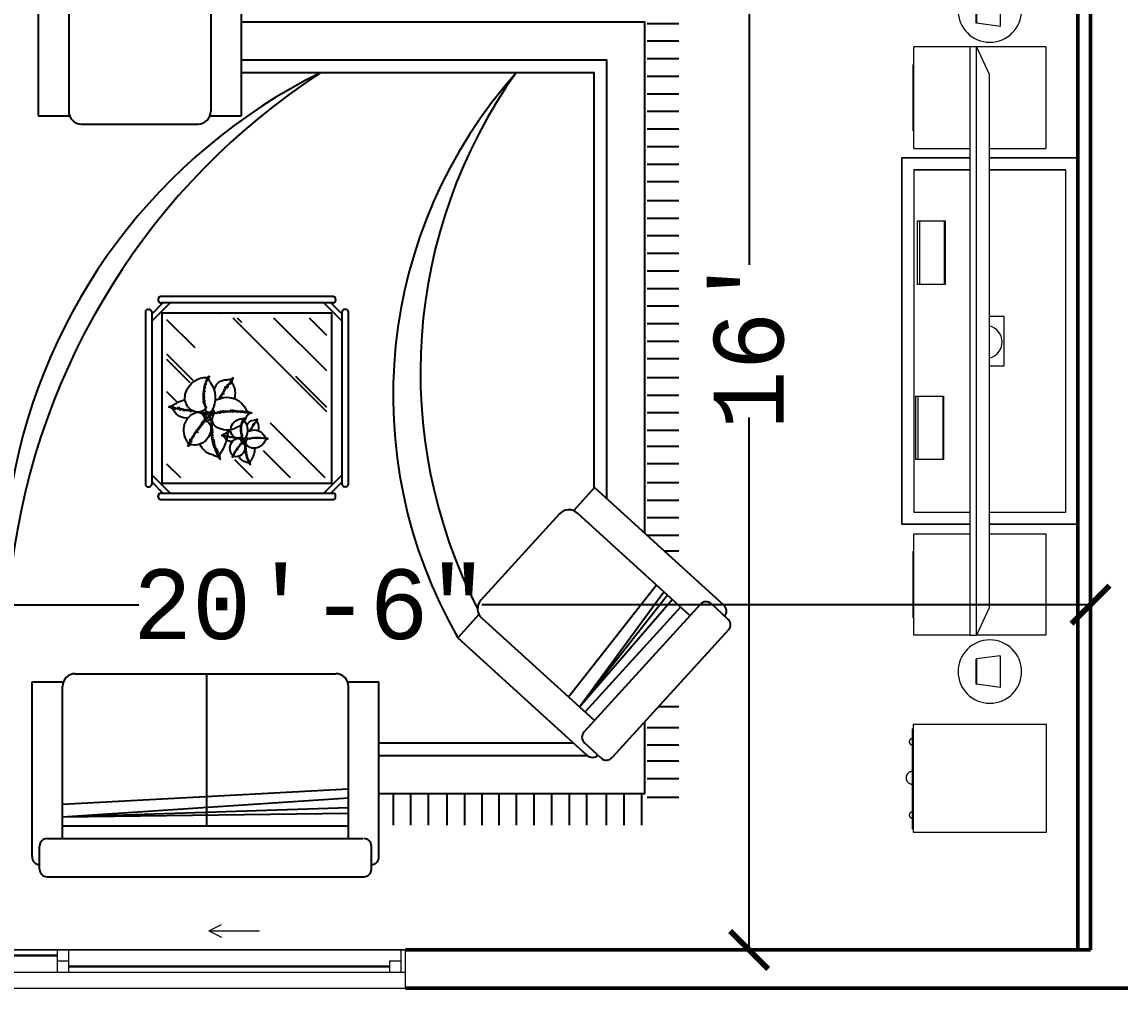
# Model space of a CAD drawing. Header units: inches. Extents: x 8351 to 42256, y 21052 to 33437.
# Drawn here: x 32260.2 to 32433.3, y 29574 to 29726.3 of the extents above; entities that cross this region are included whole.
import ezdxf

# ---------------------------------------------------------------- set-up
doc = ezdxf.new("R2010")
doc.units = ezdxf.units.IN
doc.header["$MEASUREMENT"] = 0
for name, color, linetype, lineweight in [('A-DIM', 7, 'Continuous', 25), ('A-GLAZ', 160, 'Continuous', 13), ('A-WALL', 7, 'Continuous', 35), ('I-FURN', 30, 'Continuous', 9)]:
    doc.layers.add(name, color=color, linetype=linetype, lineweight=lineweight)
doc.layers.add('A-FUNTURE', color=241, linetype='Continuous')
doc.styles.add('DIM_FONT', font='SIMPLEX', dxfattribs={"width": 0.8})
doc.styles.get("Standard").update_dxf_attribs({"font": 'consolab.ttf', "height": 11})
doc.dimstyles.get("Standard").update_dxf_attribs({"dimtxt": 11, "dimasz": 6, "dimexe": 6, "dimexo": 16, "dimgap": 0.09, "dimtad": 0, "dimdec": 0, "dimzin": 0, "dimdsep": 46, "dimlunit": 4, "dimtxsty": 'Standard', "dimblk": 'ARCHTICK', "dimcen": 0.09, "dimclrd": 256, "dimclre": 256, "dimclrt": 256, "dimadec": 0, "dimazin": 0, "dimtfac": 1, "dimtdec": 0, "dimtix": 1, "dimtofl": 0, "dimtmove": 0, "dimatfit": 2, "dimldrblk": 'ARCHTICK', "dimfxl": 1, "dimtolj": 1, "dimtzin": 0, "dimlwd": -1, "dimlwe": -1, "dimarcsym": 0})

# ---------------------------------------------------------------- blocks, each defined once
blk = doc.blocks.new('M_Window-Sliding-Double - 1500 x 1200mm 2-330876-B-FLOOR-PLAN')
at = {"layer": 'A-GLAZ'}
for p, q in [((23, 5.85), (25, 6.85)), ((23, 5.85), (25, 4.85)), ((23, 5.85), (31, 5.85)), ((54, 2.85), (-54, 2.85)), ((-54, -3.15), (54, -3.15))]:
    blk.add_line(p, q, dxfattribs=at)
at = {"layer": 'A-GLAZ', "lineweight": 20}
for p, q in [((-54, 2.85), (-54, -3.15)), ((-54, 2.85), (-51.5, 2.85)), ((-53.25, 2.85), (-53.25, -0.65)), ((-51.5, 2.85), (-51.5, 1.1)), ((-0.875, -0.65), (-0.875, 2.85)), ((-0.875, 2.85), (0.875, 2.85)), ((0.875, 2.85), (0.875, -0.65)), ((53.25, 2.85), (54, 2.85)), ((53.25, 2.85), (53.25, -0.65)), ((54, -3.15), (54, 2.85)), ((-51.5, 1.1), (-53.25, 1.1)), ((0.875, 1.1), (-0.875, 1.1)), ((51.5, 1.1), (51.5, -0.65)), ((53.25, 1.1), (51.5, 1.1)), ((-54, -0.65), (-53.25, -0.65)), ((-0.875, -0.65), (0.875, -0.65)), ((51.5, -0.65), (54, -0.65))]:
    blk.add_line(p, q, dxfattribs=at)
at = {"layer": 'A-GLAZ', "lineweight": 9}
for p, q in [((-51.5, 2.85), (-0.875, 2.85)), ((0.875, 2.85), (53.25, 2.85)), ((-53.25, -0.65), (-0.875, -0.65)), ((0.875, -0.65), (51.5, -0.65))]:
    blk.add_line(p, q, dxfattribs=at)
at = {"layer": 'A-GLAZ', "lineweight": 30}
for p, q in [((-51.5, 1.975), (-0.875, 1.975)), ((0.875, 0.225), (51.5, 0.225))]:
    blk.add_line(p, q, dxfattribs=at)
blk = doc.blocks.new('Entertainment_Center_9063 - Entertainment_Center_9063-571366-UPPER-FLOOR')
at = {"layer": 'I-FURN'}
for p, q in [((25.87, 25.87), (-31.87, 25.87)), ((-31.87, 25.87), (-31.87, 11.92)), ((-31.87, 25.87), (25.87, 25.87)), ((-31.87, 11.92), (-31.87, 25.87)), ((25.87, 11.92), (25.87, 25.87)), ((25.87, 25.87), (25.87, 11.92)), ((-30, 24), (-30, 11.92)), ((24, 24), (-30, 24)), ((24, 24), (-30, 24)), ((-30, 11.92), (-30, 24)), ((24, 11.92), (24, 24)), ((24, 11.92), (24, 24)), ((-80.55, 20.92), (-80.55, -0.08)), ((-63.55, 20.92), (-80.55, 20.92)), ((-63.55, -0.08), (-63.55, 20.92)), ((-49.37, 20.83), (-33.37, 20.83)), ((-49.37, 20.83), (-49.37, 9.92)), ((-33.37, 11.92), (-33.37, 20.83)), ((27.37, 20.83), (43.37, 20.83)), ((27.37, 11.92), (27.37, 20.83)), ((43.37, 20.83), (43.37, 9.92)), ((57.45, 20.92), (57.45, -0.08)), ((74.45, 20.92), (57.45, 20.92)), ((74.45, -0.08), (74.45, 20.92)), ((-6.87, 14.25), (-6.87, 11.92)), ((0.88, 14.25), (-6.87, 14.25)), ((0.88, 11.92), (0.88, 14.25)), ((-57.61, 13.63), (-52.61, 13.63)), ((-57.61, 13.63), (-57.11, 9.92)), ((-52.61, 13.63), (-53.11, 9.92)), ((46.61, 13.63), (51.61, 13.63)), ((46.61, 13.63), (47.11, 9.92)), ((51.61, 13.63), (51.11, 9.92)), ((-49.37, 9.92), (-45.08, 11.92)), ((-45.08, 11.92), (39.08, 11.92)), ((39.08, 11.92), (43.37, 9.92)), ((-57.11, 9.92), (-53.11, 9.92)), ((-57.11, 9.86), (-57.11, 9.92)), ((-53.11, 9.92), (-57.11, 9.92)), ((-53.11, 9.86), (-57.11, 9.86)), ((-53.11, 9.92), (-53.11, 9.86)), ((43.37, 9.92), (-49.37, 9.92)), ((-49.37, 9.92), (-49.37, 8.92)), ((-49.37, 8.92), (-49.37, 0)), ((43.37, 8.92), (-49.37, 8.92)), ((-33.37, 0), (-33.37, 8.92)), ((-31.87, 8.92), (-31.87, -1.87)), ((-31.87, -1.87), (-31.87, 8.92)), ((-30, 8.92), (-30, 0)), ((-30, 0), (-30, 8.92)), ((24, 0), (24, 8.92)), ((24, 0), (24, 8.92)), ((25.87, -1.87), (25.87, 8.92)), ((25.87, 8.92), (25.87, -1.87)), ((27.37, 0), (27.37, 8.92)), ((43.37, 8.92), (43.37, 9.92)), ((43.37, 8.92), (43.37, 0)), ((47.11, 9.92), (51.11, 9.92)), ((47.11, 9.92), (47.11, 9.86)), ((51.11, 9.92), (47.11, 9.92)), ((51.11, 9.86), (47.11, 9.86)), ((51.11, 9.86), (51.11, 9.92)), ((-21.94, 4.97), (-11.94, 4.97)), ((-21.94, 4.82), (-21.94, 4.97)), ((-21.94, 0.97), (-21.94, 4.82)), ((-21.94, 4.82), (-11.94, 4.82)), ((-11.94, 4.97), (-11.94, 4.82)), ((-11.94, 4.82), (-11.94, 0.97)), ((5.69, 4.57), (5.69, 4.72)), ((5.69, 4.72), (15.69, 4.72)), ((5.69, 0.72), (5.69, 4.57)), ((5.69, 4.57), (15.69, 4.57)), ((15.69, 4.72), (15.69, 4.57)), ((15.69, 4.57), (15.69, 0.72)), ((-33.37, 0), (-49.37, 0)), ((-30, 0), (24, 0)), ((-30, 0), (24, 0)), ((-21.94, 0.54), (-21.94, 0.97)), ((-11.94, 0.97), (-21.94, 0.97)), ((-21.94, 0.54), (-11.94, 0.54)), ((-11.94, 0.97), (-11.94, 0.54)), ((5.69, 0.29), (5.69, 0.72)), ((15.69, 0.72), (5.69, 0.72)), ((5.69, 0.29), (15.69, 0.29)), ((15.69, 0.72), (15.69, 0.29)), ((43.37, 0), (27.37, 0)), ((-80.55, -0.08), (-63.55, -0.08)), ((-79.84, -0.08), (-79.84, -0.2)), ((-64.09, -0.2), (-79.84, -0.2)), ((-64.09, -0.2), (-64.09, -0.08)), ((-46.62, 0), (-46.62, -0.06)), ((-36.12, -0.06), (-46.62, -0.06)), ((-36.12, -0.06), (-36.12, 0)), ((30.12, 0), (30.12, -0.06)), ((40.62, -0.06), (30.12, -0.06)), ((40.62, -0.06), (40.62, 0)), ((57.45, -0.08), (74.45, -0.08)), ((58.13, -0.08), (58.13, -0.2)), ((73.88, -0.2), (58.13, -0.2)), ((73.88, -0.2), (73.88, -0.08)), ((-31.87, -1.87), (25.87, -1.87)), ((25.87, -1.87), (-31.87, -1.87))]:
    blk.add_line(p, q, dxfattribs=at)
at = {"layer": 'I-FURN', "flags": 128}
for points in [[(-78.28, -0.2), (-78.28, -0.22), (-78.28, -0.24), (-78.28, -0.26), (-78.28, -0.28), (-78.27, -0.3), (-78.27, -0.32), (-78.27, -0.34), (-78.26, -0.36), (-78.25, -0.38), (-78.25, -0.4), (-78.24, -0.42), (-78.23, -0.43), (-78.22, -0.45), (-78.21, -0.47), (-78.2, -0.49), (-78.19, -0.5), (-78.17, -0.52), (-78.16, -0.53), (-78.15, -0.55), (-78.13, -0.56), (-78.12, -0.58), (-78.1, -0.59), (-78.09, -0.6), (-78.07, -0.61), (-78.06, -0.62), (-78.04, -0.64), (-78.02, -0.65), (-78, -0.65), (-77.98, -0.66), (-77.97, -0.67), (-77.95, -0.68), (-77.93, -0.68), (-77.91, -0.69), (-77.89, -0.69), (-77.87, -0.7), (-77.85, -0.7), (-77.83, -0.7), (-77.81, -0.7), (-77.79, -0.7), (-77.77, -0.7), (-77.75, -0.7), (-77.73, -0.7), (-77.71, -0.7), (-77.69, -0.7), (-77.67, -0.69), (-77.65, -0.69), (-77.63, -0.68), (-77.61, -0.67), (-77.6, -0.67), (-77.58, -0.66), (-77.56, -0.65), (-77.54, -0.64), (-77.52, -0.63), (-77.51, -0.62), (-77.49, -0.61), (-77.47, -0.6), (-77.46, -0.58), (-77.44, -0.57), (-77.43, -0.56), (-77.42, -0.54), (-77.4, -0.53), (-77.39, -0.51), (-77.38, -0.5), (-77.37, -0.48), (-77.36, -0.46), (-77.35, -0.44), (-77.34, -0.43), (-77.33, -0.41), (-77.32, -0.39), (-77.31, -0.37), (-77.31, -0.35), (-77.3, -0.33), (-77.3, -0.31), (-77.29, -0.29), (-77.29, -0.27), (-77.29, -0.25), (-77.29, -0.23), (-77.29, -0.21), (-77.28, -0.2)], [(-73.1, -0.2), (-73.1, -0.24), (-73.1, -0.28), (-73.09, -0.32), (-73.09, -0.36), (-73.08, -0.4), (-73.07, -0.44), (-73.06, -0.48), (-73.05, -0.52), (-73.04, -0.56), (-73.02, -0.59), (-73.01, -0.63), (-72.99, -0.67), (-72.97, -0.7), (-72.95, -0.74), (-72.93, -0.77), (-72.9, -0.8), (-72.88, -0.83), (-72.85, -0.86), (-72.83, -0.89), (-72.8, -0.92), (-72.77, -0.95), (-72.74, -0.97), (-72.71, -1), (-72.68, -1.02), (-72.64, -1.05), (-72.61, -1.07), (-72.57, -1.09), (-72.54, -1.1), (-72.5, -1.12), (-72.46, -1.14), (-72.43, -1.15), (-72.39, -1.16), (-72.35, -1.17), (-72.31, -1.18), (-72.27, -1.19), (-72.23, -1.2), (-72.19, -1.2), (-72.15, -1.2), (-72.11, -1.2), (-72.07, -1.2), (-72.03, -1.2), (-71.99, -1.2), (-71.95, -1.19), (-71.91, -1.19), (-71.87, -1.18), (-71.84, -1.17), (-71.8, -1.16), (-71.76, -1.14), (-71.72, -1.13), (-71.69, -1.11), (-71.65, -1.1), (-71.61, -1.08), (-71.58, -1.06), (-71.55, -1.04), (-71.51, -1.01), (-71.48, -0.99), (-71.45, -0.96), (-71.42, -0.94), (-71.39, -0.91), (-71.36, -0.88), (-71.34, -0.85), (-71.31, -0.82), (-71.29, -0.79), (-71.27, -0.75), (-71.25, -0.72), (-71.23, -0.68), (-71.21, -0.65), (-71.19, -0.61), (-71.17, -0.58), (-71.16, -0.54), (-71.15, -0.5), (-71.14, -0.46), (-71.13, -0.42), (-71.12, -0.38), (-71.11, -0.35), (-71.11, -0.31), (-71.1, -0.27), (-71.1, -0.23), (-71.1, -0.2)], [(-66.73, -0.2), (-66.73, -0.22), (-66.73, -0.24), (-66.73, -0.26), (-66.73, -0.28), (-66.72, -0.3), (-66.72, -0.32), (-66.71, -0.34), (-66.71, -0.36), (-66.7, -0.38), (-66.69, -0.4), (-66.69, -0.42), (-66.68, -0.43), (-66.67, -0.45), (-66.66, -0.47), (-66.65, -0.49), (-66.63, -0.5), (-66.62, -0.52), (-66.61, -0.53), (-66.6, -0.55), (-66.58, -0.56), (-66.57, -0.58), (-66.55, -0.59), (-66.54, -0.6), (-66.52, -0.61), (-66.5, -0.62), (-66.49, -0.64), (-66.47, -0.65), (-66.45, -0.65), (-66.43, -0.66), (-66.41, -0.67), (-66.4, -0.68), (-66.38, -0.68), (-66.36, -0.69), (-66.34, -0.69), (-66.32, -0.7), (-66.3, -0.7), (-66.28, -0.7), (-66.26, -0.7), (-66.24, -0.7), (-66.22, -0.7), (-66.2, -0.7), (-66.18, -0.7), (-66.16, -0.7), (-66.14, -0.7), (-66.12, -0.69), (-66.1, -0.69), (-66.08, -0.68), (-66.06, -0.67), (-66.04, -0.67), (-66.03, -0.66), (-66.01, -0.65), (-65.99, -0.64), (-65.97, -0.63), (-65.96, -0.62), (-65.94, -0.61), (-65.92, -0.6), (-65.91, -0.58), (-65.89, -0.57), (-65.88, -0.56), (-65.86, -0.54), (-65.85, -0.53), (-65.84, -0.51), (-65.83, -0.5), (-65.82, -0.48), (-65.8, -0.46), (-65.79, -0.44), (-65.79, -0.43), (-65.78, -0.41), (-65.77, -0.39), (-65.76, -0.37), (-65.76, -0.35), (-65.75, -0.33), (-65.75, -0.31), (-65.74, -0.29), (-65.74, -0.27), (-65.74, -0.25), (-65.73, -0.23), (-65.73, -0.21), (-65.73, -0.2)], [(59.68, -0.2), (59.68, -0.22), (59.68, -0.24), (59.68, -0.26), (59.68, -0.28), (59.69, -0.3), (59.69, -0.32), (59.7, -0.34), (59.7, -0.36), (59.71, -0.38), (59.72, -0.4), (59.73, -0.42), (59.73, -0.43), (59.74, -0.45), (59.75, -0.47), (59.77, -0.49), (59.78, -0.5), (59.79, -0.52), (59.8, -0.53), (59.82, -0.55), (59.83, -0.56), (59.84, -0.58), (59.86, -0.59), (59.88, -0.6), (59.89, -0.61), (59.91, -0.62), (59.92, -0.64), (59.94, -0.65), (59.96, -0.65), (59.98, -0.66), (60, -0.67), (60.02, -0.68), (60.03, -0.68), (60.05, -0.69), (60.07, -0.69), (60.09, -0.7), (60.11, -0.7), (60.13, -0.7), (60.15, -0.7), (60.17, -0.7), (60.19, -0.7), (60.21, -0.7), (60.23, -0.7), (60.25, -0.7), (60.27, -0.7), (60.29, -0.69), (60.31, -0.69), (60.33, -0.68), (60.35, -0.67), (60.37, -0.67), (60.39, -0.66), (60.4, -0.65), (60.42, -0.64), (60.44, -0.63), (60.46, -0.62), (60.47, -0.61), (60.49, -0.6), (60.5, -0.58), (60.52, -0.57), (60.53, -0.56), (60.55, -0.54), (60.56, -0.53), (60.57, -0.51), (60.58, -0.5), (60.6, -0.48), (60.61, -0.46), (60.62, -0.44), (60.63, -0.43), (60.63, -0.41), (60.64, -0.39), (60.65, -0.37), (60.66, -0.35), (60.66, -0.33), (60.67, -0.31), (60.67, -0.29), (60.67, -0.27), (60.68, -0.25), (60.68, -0.23), (60.68, -0.21), (60.68, -0.2)], [(64.86, -0.2), (64.86, -0.24), (64.86, -0.28), (64.87, -0.32), (64.87, -0.36), (64.88, -0.4), (64.89, -0.44), (64.9, -0.48), (64.91, -0.52), (64.93, -0.56), (64.94, -0.59), (64.96, -0.63), (64.97, -0.67), (64.99, -0.7), (65.01, -0.74), (65.04, -0.77), (65.06, -0.8), (65.08, -0.83), (65.11, -0.86), (65.14, -0.89), (65.16, -0.92), (65.19, -0.95), (65.22, -0.97), (65.26, -1), (65.29, -1.02), (65.32, -1.05), (65.35, -1.07), (65.39, -1.09), (65.43, -1.1), (65.46, -1.12), (65.5, -1.14), (65.54, -1.15), (65.57, -1.16), (65.61, -1.17), (65.65, -1.18), (65.69, -1.19), (65.73, -1.2), (65.77, -1.2), (65.81, -1.2), (65.85, -1.2), (65.89, -1.2), (65.93, -1.2), (65.97, -1.2), (66.01, -1.19), (66.05, -1.19), (66.09, -1.18), (66.13, -1.17), (66.17, -1.16), (66.2, -1.14), (66.24, -1.13), (66.28, -1.11), (66.31, -1.1), (66.35, -1.08), (66.38, -1.06), (66.42, -1.04), (66.45, -1.01), (66.48, -0.99), (66.51, -0.96), (66.54, -0.94), (66.57, -0.91), (66.6, -0.88), (66.62, -0.85), (66.65, -0.82), (66.67, -0.79), (66.7, -0.75), (66.72, -0.72), (66.74, -0.68), (66.76, -0.65), (66.77, -0.61), (66.79, -0.58), (66.8, -0.54), (66.82, -0.5), (66.83, -0.46), (66.84, -0.42), (66.84, -0.38), (66.85, -0.35), (66.86, -0.31), (66.86, -0.27), (66.86, -0.23), (66.86, -0.2)], [(71.23, -0.2), (71.23, -0.22), (71.23, -0.24), (71.23, -0.26), (71.24, -0.28), (71.24, -0.3), (71.24, -0.32), (71.25, -0.34), (71.26, -0.36), (71.26, -0.38), (71.27, -0.4), (71.28, -0.42), (71.29, -0.43), (71.3, -0.45), (71.31, -0.47), (71.32, -0.49), (71.33, -0.5), (71.34, -0.52), (71.35, -0.53), (71.37, -0.55), (71.38, -0.56), (71.4, -0.58), (71.41, -0.59), (71.43, -0.6), (71.44, -0.61), (71.46, -0.62), (71.48, -0.64), (71.49, -0.65), (71.51, -0.65), (71.53, -0.66), (71.55, -0.67), (71.57, -0.68), (71.59, -0.68), (71.61, -0.69), (71.63, -0.69), (71.64, -0.7), (71.66, -0.7), (71.68, -0.7), (71.7, -0.7), (71.72, -0.7), (71.74, -0.7), (71.76, -0.7), (71.78, -0.7), (71.8, -0.7), (71.82, -0.7), (71.84, -0.69), (71.86, -0.69), (71.88, -0.68), (71.9, -0.67), (71.92, -0.67), (71.94, -0.66), (71.96, -0.65), (71.97, -0.64), (71.99, -0.63), (72.01, -0.62), (72.02, -0.61), (72.04, -0.6), (72.06, -0.58), (72.07, -0.57), (72.08, -0.56), (72.1, -0.54), (72.11, -0.53), (72.12, -0.51), (72.14, -0.5), (72.15, -0.48), (72.16, -0.46), (72.17, -0.44), (72.18, -0.43), (72.19, -0.41), (72.19, -0.39), (72.2, -0.37), (72.21, -0.35), (72.21, -0.33), (72.22, -0.31), (72.22, -0.29), (72.22, -0.27), (72.23, -0.25), (72.23, -0.23), (72.23, -0.21), (72.23, -0.2)]]:
    blk.add_lwpolyline(points, dxfattribs=at)
at = {"layer": 'I-FURN'}
for centre, radius, start, end in [((-55.11, 12), 5, 360, 180), ((49.11, 12), 5, 0, 180), ((-2.85, 11.4), 2.55, 11.821, 168.179), ((-55.11, 12), 5, 180, 360), ((49.11, 12), 5, 180, 360)]:
    blk.add_arc(centre, radius, start, end, dxfattribs=at)
for points in [[(25.87, 25.87), (25.87, 25.87), (25.87, 25.87), (25.87, 25.87)], [(25.87, 25.87), (25.87, 25.87), (25.87, 25.87), (25.87, 25.87)], [(-31.87, -1.87), (-31.87, -1.87), (-31.87, -1.87), (-31.87, -1.87)], [(-31.87, -1.87), (-31.87, -1.87), (-31.87, -1.87), (-31.87, -1.87)], [(25.87, -1.87), (25.87, -1.87), (25.87, -1.87), (25.87, -1.87)], [(25.87, -1.87), (25.87, -1.87), (25.87, -1.87), (25.87, -1.87)]]:
    blk.add_open_spline(points, degree=3, dxfattribs=at)
blk = doc.blocks.new('A$C35D01B65')
at = {"color": 252}
for p, q in [((122, 376.1), (128.3, 374.1)), ((128.3, 374.1), (123, 373.1)), ((123, 373.1), (133.6, 369.2)), ((132.5, 356.5), (123, 352.6)), ((123, 352.6), (136.7, 347.7)), ((133.6, 369.2), (124.1, 367.2)), ((124.1, 367.2), (132.5, 362.4)), ((132.5, 362.4), (126.2, 361.4)), ((126.2, 361.4), (132.5, 356.5)), ((136.7, 347.7), (128.3, 345.7)), ((128.3, 345.7), (134.6, 339.8)), ((134.6, 339.8), (129.3, 335.9)), ((129.3, 335.9), (139.9, 333.9)), ((137.8, 326.1), (131.4, 321.2)), ((131.4, 321.2), (139.9, 318.3)), ((139.9, 333.9), (132.5, 330)), ((132.5, 330), (137.8, 326.1)), ((139.9, 318.3), (132.5, 315.3)), ((132.5, 315.3), (138.8, 310.4)), ((138.8, 310.4), (135.7, 309.4)), ((135.7, 309.4), (143, 304.5)), ((143, 304.5), (136.7, 301.6)), ((245.1, 295.7), (246.2, 303.6)), ((246.2, 303.6), (251.4, 300.6)), ((251.4, 300.6), (252.5, 311.4)), ((252.5, 311.4), (258.8, 300.6)), ((258.8, 300.6), (260.9, 309.4)), ((260.9, 309.4), (265.1, 305.5)), ((265.1, 305.5), (267.2, 314.3)), ((185.1, 264.4), (193.5, 258.5)), ((188.3, 254.6), (185.1, 264.4)), ((191.4, 267.3), (197.8, 261.4)), ((193.5, 258.5), (191.4, 267.3)), ((197.8, 271.2), (203, 265.4)), ((197.8, 261.4), (197.8, 271.2)), ((203, 275.2), (210.4, 271.2)), ((203, 265.4), (203, 275.2)), ((209.3, 279.1), (215.7, 276.1)), ((210.4, 271.2), (209.3, 279.1)), ((214.6, 285), (224.1, 277.1)), ((215.7, 276.1), (214.6, 285)), ((222, 289.9), (227.2, 285)), ((224.1, 277.1), (222, 289.9)), ((227.2, 293.8), (232.5, 289.9)), ((227.2, 285), (227.2, 293.8)), ((232.5, 289.9), (233.5, 296.7)), ((233.5, 296.7), (239.9, 291.8)), ((239.9, 300.6), (245.1, 295.7)), ((239.9, 291.8), (239.9, 300.6)), ((11.5, 241.8), (16.7, 237.9)), ((13.6, 236), (11.5, 241.8)), ((16.7, 245.8), (23, 240.9)), ((16.7, 237.9), (16.7, 245.8)), ((23, 247.7), (27.2, 244.8)), ((23, 240.9), (23, 247.7)), ((27.2, 250.7), (33.6, 243.8)), ((27.2, 244.8), (27.2, 250.7)), ((33.6, 243.8), (35.7, 253.6)), ((35.7, 253.6), (42, 247.7)), ((42, 247.7), (44.1, 254.6)), ((44.1, 254.6), (49.3, 247.7)), ((49.3, 247.7), (51.4, 255.6)), ((51.4, 255.6), (54.6, 251.6)), ((54.6, 251.6), (58.8, 255.6)), ((58.8, 255.6), (59.9, 248.7)), ((59.9, 248.7), (67.2, 258.5)), ((67.2, 258.5), (70.4, 250.7)), ((70.4, 250.7), (73.6, 257.5)), ((73.6, 257.5), (76.7, 251.6)), ((76.7, 251.6), (82, 257.5)), ((82, 257.5), (84.1, 249.7)), ((84.1, 249.7), (89.3, 257.5)), ((89.3, 257.5), (93.6, 250.7)), ((93.6, 250.7), (96.7, 257.5)), ((96.7, 257.5), (100.9, 248.7)), ((100.9, 248.7), (105.1, 257.5)), ((105.1, 257.5), (106.2, 248.7)), ((106.2, 248.7), (113.6, 254.6)), ((113.6, 254.6), (113.6, 245.8)), ((113.6, 245.8), (118.8, 251.6)), ((118.8, 251.6), (118.8, 245.8)), ((118.8, 245.8), (124.1, 250.7)), ((149, 223.4), (139.5, 216.3)), ((141.4, 223.4), (148, 227.8)), ((148, 227.8), (154.6, 234.9)), ((177.8, 258.5), (188.3, 254.6)), ((183, 252.6), (177.8, 258.5)), ((179.9, 222.3), (184.1, 228.1)), ((184.1, 228.1), (185.1, 221.3)), ((185.1, 221.3), (188.3, 225.2)), ((188.3, 225.2), (191.4, 218.3)), ((191.4, 218.3), (197.8, 226.2)), ((197.8, 226.2), (199.9, 220.3)), ((199.9, 220.3), (205.1, 224.2)), ((205.1, 224.2), (211.4, 218.3)), ((211.4, 218.3), (217.8, 226.2)), ((217.8, 226.2), (219.9, 217.4)), ((219.9, 217.4), (226.2, 225.2)), ((226.2, 225.2), (230.4, 218.3)), ((230.4, 218.3), (234.6, 223.2)), ((234.6, 217.4), (242, 224.2)), ((234.6, 223.2), (234.6, 217.4)), ((242, 224.2), (243, 215.4)), ((243, 215.4), (250.4, 222.3)), ((250.4, 222.3), (252.5, 213.4)), ((252.5, 213.4), (257.8, 219.3)), ((257.8, 219.3), (258.8, 212.5)), ((258.8, 212.5), (269.3, 218.3)), ((269.3, 218.3), (269.3, 209.5)), ((54.6, 176.2), (54.6, 168.4)), ((58.8, 172.3), (54.6, 176.2)), ((65.1, 179.1), (58.8, 172.3)), ((71.4, 174.2), (65.1, 179.1)), ((71.4, 184), (71.4, 174.2)), ((77.8, 180.1), (71.4, 184)), ((77.8, 188.9), (77.8, 180.1)), ((83, 185), (77.8, 188.9)), ((83, 193.8), (83, 185)), ((88.3, 188.9), (83, 193.8)), ((84.1, 194.8), (88.3, 188.9)), ((149.3, 189.9), (137.8, 185)), ((137.8, 185), (146.2, 180.1)), ((146.2, 180.1), (137.8, 174.2)), ((137.8, 174.2), (145.1, 169.3)), ((150.4, 201.7), (139.9, 196.8)), ((139.9, 196.8), (149.3, 189.9)), ((142, 205.6), (150.4, 201.7)), ((234.4, 175.2), (237.9, 174.1)), ((237.9, 174.1), (235, 173.6)), ((235, 173.6), (240.9, 171.4)), ((269.3, 209.5), (277.8, 214.4)), ((277.8, 214.4), (276.7, 207.6)), ((276.7, 207.6), (286.2, 213.4)), ((286.2, 213.4), (286.2, 204.6)), ((286.2, 204.6), (292.5, 208.5)), ((292.5, 208.5), (290.4, 199.7)), ((290.4, 199.7), (299.9, 204.6)), ((299.9, 204.6), (299.9, 195.8)), ((299.9, 195.8), (308.3, 202.7)), ((308.3, 202.7), (309.3, 194.8)), ((309.3, 194.8), (315.7, 197.8)), ((315.7, 197.8), (315.7, 191.9)), ((20.9, 140.9), (14.6, 142.9)), ((17.8, 147.8), (20.9, 140.9)), ((31.4, 146.8), (17.8, 147.8)), ((31.4, 156.6), (31.4, 146.8)), ((37.8, 153.7), (31.4, 156.6)), ((34.6, 161.5), (37.8, 153.7)), ((46.2, 158.6), (34.6, 161.5)), ((43, 170.3), (46.2, 158.6)), ((54.6, 168.4), (43, 170.3)), ((145.1, 150.7), (133.6, 144.9)), ((133.6, 144.9), (144.1, 138)), ((144.1, 138), (134.6, 134.1)), ((134.6, 134.1), (144.1, 129.2)), ((145.1, 169.3), (136.7, 165.4)), ((136.7, 165.4), (144.1, 161.5)), ((144.1, 161.5), (136.7, 154.7)), ((136.7, 154.7), (145.1, 150.7)), ((240.3, 164.2), (235, 162.1)), ((235, 162.1), (242.6, 159.3)), ((240.9, 171.4), (235.6, 170.3)), ((235.6, 170.3), (240.3, 167.5)), ((240.3, 167.5), (236.7, 167)), ((236.7, 167), (240.3, 164.2)), ((242.6, 159.3), (237.9, 158.2)), ((237.9, 158.2), (241.5, 154.9)), ((241.5, 154.9), (238.5, 152.7)), ((238.5, 152.7), (244.4, 151.6)), ((243.2, 147.2), (239.7, 144.5)), ((239.7, 144.5), (244.4, 142.8)), ((244.4, 151.6), (240.3, 149.4)), ((240.3, 149.4), (243.2, 147.2)), ((244.4, 142.8), (240.3, 141.2)), ((240.3, 141.2), (243.8, 138.5)), ((243.8, 138.5), (242.1, 137.9)), ((242.1, 137.9), (246.2, 135.2)), ((246.2, 135.2), (242.6, 133.5)), ((296.3, 126.9), (296.9, 130.8)), ((296.9, 130.8), (300.4, 128)), ((300.4, 133), (303.4, 130.2)), ((300.4, 128), (300.4, 133)), ((303.4, 130.2), (303.9, 134.6)), ((303.9, 134.6), (306.9, 133)), ((306.9, 133), (307.5, 139)), ((307.5, 139), (311, 133)), ((311, 133), (312.2, 137.9)), ((312.2, 137.9), (314.6, 135.7)), ((314.6, 135.7), (315.7, 140.7)), ((144.1, 129.2), (136.7, 124.3)), ((136.7, 124.3), (144.1, 121.3)), ((144.1, 121.3), (136.7, 114.5)), ((136.7, 114.5), (145.1, 110.6)), ((145.1, 110.6), (137.8, 104.7)), ((137.8, 104.7), (145.1, 100.8)), ((145.1, 100.8), (138.8, 93.9)), ((138.8, 93.9), (147.2, 91)), ((147.2, 91), (142, 86.1)), ((172.5, 100.1), (175.4, 97.9)), ((173.7, 96.8), (172.5, 100.1)), ((175.4, 102.2), (179, 99.5)), ((175.4, 97.9), (175.4, 102.2)), ((179, 103.3), (181.3, 101.7)), ((179, 99.5), (179, 103.3)), ((181.3, 105), (184.9, 101.2)), ((181.3, 101.7), (181.3, 105)), ((184.9, 101.2), (186.1, 106.6)), ((186.1, 106.6), (189.6, 103.3)), ((189.6, 103.3), (190.8, 107.2)), ((190.8, 107.2), (193.7, 103.3)), ((193.7, 103.3), (194.9, 107.7)), ((194.9, 107.7), (196.7, 105.5)), ((196.7, 105.5), (199, 107.7)), ((199, 107.7), (199.6, 103.9)), ((199.6, 103.9), (203.7, 109.4)), ((203.7, 109.4), (205.5, 105)), ((205.5, 105), (207.3, 108.8)), ((207.3, 108.8), (209, 105.5)), ((209, 105.5), (212, 108.8)), ((212, 108.8), (213.2, 104.4)), ((213.2, 104.4), (216.1, 108.8)), ((216.1, 108.8), (218.5, 105)), ((218.5, 105), (220.2, 108.8)), ((220.2, 108.8), (222.6, 103.9)), ((222.6, 103.9), (225, 108.8)), ((225, 108.8), (225.6, 103.9)), ((225.6, 103.9), (229.7, 107.2)), ((229.7, 107.2), (229.7, 102.2)), ((229.7, 102.2), (232.6, 105.5)), ((232.6, 105.5), (232.6, 102.2)), ((232.6, 102.2), (235.6, 105)), ((249.5, 89.7), (244.2, 85.8)), ((245.3, 89.7), (249, 92.2)), ((249, 92.2), (252.7, 96.1)), ((265.6, 109.4), (271.5, 107.2)), ((268.6, 106.1), (265.6, 109.4)), ((266.8, 89.1), (269.2, 92.4)), ((269.2, 92.4), (269.8, 88.5)), ((269.8, 112.7), (274.5, 109.4)), ((271.5, 107.2), (269.8, 112.7)), ((269.8, 88.5), (271.5, 90.7)), ((271.5, 90.7), (273.3, 86.9)), ((273.3, 114.3), (276.8, 111)), ((274.5, 109.4), (273.3, 114.3)), ((273.3, 86.9), (276.8, 91.3)), ((276.8, 116.5), (279.8, 113.2)), ((276.8, 111), (276.8, 116.5)), ((276.8, 91.3), (278, 88)), ((278, 88), (281, 90.2)), ((279.8, 118.7), (283.9, 116.5)), ((279.8, 113.2), (279.8, 118.7)), ((281, 90.2), (284.5, 86.9)), ((283.3, 120.9), (286.9, 119.3)), ((283.9, 116.5), (283.3, 120.9)), ((284.5, 86.9), (288, 91.3)), ((286.3, 124.2), (291.6, 119.8)), ((286.9, 119.3), (286.3, 124.2)), ((288, 91.3), (289.2, 86.3)), ((289.2, 86.3), (292.7, 90.7)), ((290.4, 126.9), (293.3, 124.2)), ((291.6, 119.8), (290.4, 126.9)), ((292.7, 90.7), (295.1, 86.9)), ((293.3, 129.1), (296.3, 126.9)), ((293.3, 124.2), (293.3, 129.1)), ((295.1, 86.9), (297.5, 89.6)), ((297.5, 86.3), (301.6, 90.2)), ((297.5, 89.6), (297.5, 86.3)), ((301.6, 90.2), (302.2, 85.2)), ((302.2, 85.2), (306.3, 89.1)), ((306.3, 89.1), (307.5, 84.1)), ((307.5, 84.1), (310.4, 87.4)), ((310.4, 87.4), (311, 83.6)), ((311, 83.6), (316.9, 86.9)), ((316.9, 86.9), (316.9, 82)), ((177.8, 43.5), (174.3, 44.6)), ((176, 47.4), (177.8, 43.5)), ((183.7, 46.8), (176, 47.4)), ((183.7, 52.3), (183.7, 46.8)), ((187.2, 50.7), (183.7, 52.3)), ((185.5, 55.1), (187.2, 50.7)), ((192, 53.4), (185.5, 55.1)), ((190.2, 60), (192, 53.4)), ((196.7, 58.9), (190.2, 60)), ((196.7, 63.3), (196.7, 58.9)), ((199, 61.1), (196.7, 63.3)), ((202.6, 64.9), (199, 61.1)), ((206.1, 62.2), (202.6, 64.9)), ((206.1, 67.7), (206.1, 62.2)), ((209.6, 65.5), (206.1, 67.7)), ((209.6, 70.4), (209.6, 65.5)), ((212.6, 68.2), (209.6, 70.4)), ((212.6, 73.2), (212.6, 68.2)), ((215.5, 70.4), (212.6, 73.2)), ((213.2, 73.7), (215.5, 70.4)), ((247.4, 49), (240.9, 45.7)), ((240.9, 45.7), (246.8, 41.9)), ((247.4, 59.5), (242.6, 57.3)), ((242.6, 57.3), (246.8, 55.1)), ((246.8, 55.1), (242.6, 51.2)), ((242.6, 51.2), (247.4, 49)), ((249.7, 71), (243.2, 68.2)), ((243.2, 68.2), (247.9, 65.5)), ((247.9, 65.5), (243.2, 62.2)), ((243.2, 62.2), (247.4, 59.5)), ((250.3, 77.6), (244.4, 74.8)), ((244.4, 74.8), (249.7, 71)), ((245.6, 79.8), (250.3, 77.6)), ((316.9, 82), (321.6, 84.7)), ((321.6, 84.7), (321, 80.9)), ((321, 80.9), (326.3, 84.1)), ((326.3, 84.1), (326.3, 79.2)), ((326.3, 79.2), (329.9, 81.4)), ((329.9, 81.4), (328.7, 76.5)), ((328.7, 76.5), (334, 79.2)), ((334, 79.2), (334, 74.3)), ((334, 74.3), (338.7, 78.1)), ((338.7, 78.1), (339.3, 73.7)), ((339.3, 73.7), (342.9, 75.4)), ((342.9, 75.4), (342.9, 72.1)), ((246.8, 41.9), (241.5, 39.7)), ((241.5, 39.7), (246.8, 37)), ((246.8, 37), (242.6, 34.2)), ((242.6, 34.2), (246.8, 32.6)), ((246.8, 32.6), (242.6, 28.7)), ((242.6, 28.7), (247.4, 26.5)), ((247.4, 26.5), (243.2, 23.2)), ((243.2, 23.2), (247.4, 21.1)), ((247.4, 21.1), (243.8, 17.2)), ((243.8, 17.2), (248.5, 15.6)), ((248.5, 15.6), (245.6, 12.8))]:
    blk.add_line(p, q, dxfattribs=at)
for centre, major_axis, ratio, start_param, end_param in [((85, 393.2), (-37.4, 0), 0.931359, 2.497732, 3.141566), ((-449.5, 254.8), (590.8, 0), 0.931359, 0.079161, 0.254194), ((149.4, 395.6), (-27.1, 0), 0.931359, 0.095049, 1.048204), ((196, 315.6), (-101.4, 0), 0.931359, -0.64386, -0.12835), ((104.5, 323), (62.8, 0), 0.931359, -0.117085, 1.048204), ((97.7, 246.4), (-90.4, 0), 0.931359, -1.210835, 0.057502), ((86.2, 274.9), (57.7, 0), 0.931359, 0.080445, 1.930758), ((215.2, 265.1), (-73.1, 0), 0.931359, 4.069383, 5.990613), ((448.4, -9.1), (-389, 0), 0.931359, -1.118727, -0.806659), ((205, 290), (-68.5, 0), 0.931359, 1.594581, 3.412072), ((271.6, 335.2), (-20.9, 0), 0.931359, 0.92779, 1.908697), ((369, 249.2), (-116, 0), 0.931359, -0.676061, -0.565041), ((79.7, 130.3), (135, 0), 0.931359, 1.233746, 2.201938), ((104.3, 276.2), (-39.5, 0), 0.931359, 2.014039, 3.222037), ((213.8, 286.4), (-76, 0), 0.931359, 0.310142, 0.617664), ((171.4, 277.4), (-27.4, 0), 0.931359, -0.292573, 1.81957), ((204, 282), (-60.9, 0), 0.931359, 0.258874, 0.700688), ((234.4, 203.7), (79.9, 0), 0.931359, 0.168838, 1.107636), ((-2.8, 241), (10.3, 0), 0.931359, -1.29861, 0.057502), ((10.8, 215.2), (20.8, 0), 0.931359, 0.790943, 2.116581), ((86.5, 299.8), (97.5, 0), 0.931359, 4.035858, 5.283821), ((131.7, 234.4), (13.9, 0), 0.931359, -0.999365, 2.417245), ((122.8, 190.4), (-31.5, 0), 0.931359, 3.848767, 4.459185), ((166.6, 344.4), (107.3, 0), 0.931359, 4.383389, 4.574189), ((146.8, 232.3), (-8.8, 0), 0.931359, 3.236326, 5.013036), ((212.8, 192.3), (72.1, 0), 0.931359, 2.489227, 2.831661), ((172.9, 188.6), (-34.5, 0), 0.931359, 3.850701, 5.574077), ((178.2, 213.3), (26.4, 0), 0.931359, 2.266453, 3.127398), ((159.6, 263.9), (19.9, 0), 0.931359, 4.605943, 5.560187), ((1506001.6, -2525816), (3102227, 122.7), 0.931356, 2.077581, 2.077587), ((177, 245.2), (-17, 0), 0.931359, 0.386029, 1.424245), ((222.3, 311.8), (-105.1, 0), 0.931359, 0.950586, 1.088264), ((182.9, 192.8), (-32.4, 0), 0.931359, -1.320146, -1.172986), ((225.9, 228.9), (-51.6, 0), 0.931359, -0.405798, 0.1426), ((202.9, 16.6), (224.4, 0), 0.931359, 0.968732, 1.684797), ((206, 252.1), (27.8, 0), 0.931359, 3.118446, 4.736174), ((351.1, -220.8), (-514.4, 0), 0.931359, -1.036863, -0.843243), ((67.3, 166.9), (51, 0), 0.931359, 1.746607, 3.213873), ((175.2, 161.9), (-90.2, 0), 0.931359, -0.376714, 1.142644), ((122.8, 190.4), (-31.5, 0), 0.931359, -0.718865, -0.080308), ((539.6, 141.4), (-399.4, 0), 0.931359, -0.185903, 0.185903), ((123.5, 162.4), (-91, 0), 0.931359, 2.040895, 3.730687), ((211.9, 298.2), (-149.3, 0), 0.931359, 1.587494, 2.189866), ((213.7, 184.8), (-20.9, 0), 0.931359, 2.497732, 3.141566), ((-85.6, 107.3), (-330.9, 0), 0.931359, 3.220754, 3.395787), ((249.7, 186.1), (15.2, 0), 0.931359, 3.236642, 4.189797), ((224.6, 145.5), (-35.2, 0), 0.931359, 3.024508, 4.189797), ((318.2, 159.3), (33.9, 0), 0.931359, 1.216661, 2.189866), ((361.7, 223.9), (-49.2, 0), 0.931359, 0.168838, 0.870004), ((-28.8, 160.5), (-45.4, 0), 0.931359, 2.554351, 3.213873), ((23, 123.2), (20.5, 0), 0.931359, 1.064334, 2.325811), ((69.1, 200.6), (-74.6, 0), 0.931359, 1.064334, 1.872975), ((220.8, 102.6), (50.6, 0), 0.931359, 1.930758, 3.199095), ((214.4, 118.5), (-32.3, 0), 0.931359, 3.222037, 5.07235), ((275.8, 141.4), (56.8, 0), 0.931359, 2.497732, 3.013243), ((286.6, 113.1), (-40.9, 0), 0.931359, 4.069383, 5.990613), ((417.2, -40.5), (217.8, 0), 0.931359, 2.022865, 2.334934), ((280.9, 127), (38.4, 0), 0.931359, -1.547012, 0.270479), ((318.2, 152.3), (-11.7, 0), 0.931359, 0.92779, 1.908697), ((372.7, 104.2), (65, 0), 0.931359, 2.465532, 2.576551), ((169.5, 66), (-22.9, 0), 0.931359, -1.361808, 0.131882), ((210.7, 37.6), (75.6, 0), 0.931359, 1.233746, 2.201938), ((164.5, 99.6), (-5.75, 0), 0.931359, 1.842983, 3.199095), ((172.1, 85.1), (11.7, 0), 0.931359, 0.790943, 2.116581), ((214.5, 132.5), (54.6, 0), 0.931359, 4.035858, 5.283821), ((224.5, 119.3), (22.1, 0), 0.931359, -1.127553, 0.080445), ((239.8, 95.9), (7.8, 0), 0.931359, -0.999365, 2.417245), ((234.8, 71.3), (-17.7, 0), 0.931359, 3.848767, 4.459185), ((259.4, 157.5), (60.1, 0), 0.931359, 4.383389, 4.574189), ((285.8, 125), (-42.6, 0), 0.931359, 0.310142, 0.617664), ((262.1, 120), (-15.3, 0), 0.931359, -0.292573, 1.81957), ((248.3, 94.7), (-4.93, 0), 0.931359, 3.236326, 5.013036), ((285.3, 72.3), (40.4, 0), 0.931359, 2.489227, 2.831661), ((280.3, 122.5), (-34.1, 0), 0.931359, 0.258874, 0.700688), ((262.9, 70.2), (-19.3, 0), 0.931359, 3.850701, 5.574077), ((265.9, 84.1), (-14.8, 0), 0.931359, -0.875139, -0.014195), ((255.5, 112.4), (-11.2, 0), 0.931359, 1.46435, 2.418595), ((843527, -1414492.3), (-1737236.7, 12.3), 0.93136, -1.063965, -1.063959), ((265.2, 101.9), (-9.51, 0), 0.931359, 0.386029, 1.424245), ((290.6, 139.2), (-58.8, 0), 0.931359, 0.950586, 1.088264), ((268.5, 72.6), (18.2, 0), 0.931359, 1.821447, 1.968607), ((292.6, 92.8), (-28.9, 0), 0.931359, -0.405798, 0.1426), ((279.7, -26.1), (125.7, 0), 0.931359, 0.968732, 1.684797), ((281.4, 105.8), (-15.6, 0), 0.931359, -0.023147, 1.594581), ((297.4, 78.7), (-44.8, 0), 0.931359, 3.310431, 4.249228), ((116.4, 65.3), (-30.4, 0), 0.931359, 3.066124, 3.935023), ((362.7, -159), (288.1, 0), 0.931359, 2.10473, 2.29835), ((150, 54.5), (-25.4, 0), 0.931359, 2.554351, 3.213873), ((179, 33.6), (11.5, 0), 0.931359, 1.064334, 2.325811), ((203.8, 58.1), (-28.5, 0), 0.931359, -1.394986, 0.07228), ((264.2, 55.3), (50.5, 0), 0.931359, 2.764878, 4.284237), ((234.8, 71.3), (17.7, 0), 0.931359, 2.422728, 3.061285), ((468.2, 43.8), (-223.7, 0), 0.931359, -0.185903, 0.185903), ((235.2, 55.6), (-51, 0), 0.931359, 2.040895, 3.730687), ((284.8, 131.6), (-83.6, 0), 0.931359, 1.587494, 2.189866), ((344.3, 53.8), (-19, 0), 0.931359, 4.358254, 5.331458), ((368.6, 90), (27.5, 0), 0.931359, 3.310431, 4.011597), ((204.8, 77), (-41.8, 0), 0.931359, 1.064334, 1.872975), ((231.3, 1.2), (17, 0), 0.931359, -0.075469, 0.79343), ((261, 1.6), (12.8, 0), 0.931359, 1.779785, 3.273475)]:
    blk.add_ellipse(centre, major_axis=major_axis, ratio=ratio, start_param=start_param, end_param=end_param, dxfattribs=at)
blk = doc.blocks.new('_ArchTick')
at = {"color": 0, "linetype": 'ByBlock', "const_width": 0.15}
blk.add_lwpolyline([(-0.5, -0.5), (0.5, 0.5)], dxfattribs=at)
blk = doc.blocks.new('*D79')
at = {"layer": 'A-DIM', "transparency": 16777216}
for p, q in [((32182.66, 29596), (32182.66, 29640.43)), ((32428.66, 29596), (32428.66, 29640.43)), ((32182.66, 29634.43), (32278.61, 29634.43)), ((32428.66, 29634.43), (32332.71, 29634.43))]:
    blk.add_line(p, q, dxfattribs=at)
at = {"layer": 'Defpoints', "color": 0, "transparency": 16777216}
for p in [(32182.66, 29634.43), (32182.66, 29580), (32428.66, 29580)]:
    blk.add_point(p, dxfattribs=at)
at = {"layer": 'A-DIM', "transparency": 16777216, "xscale": 6, "yscale": 6, "zscale": 6, "rotation": 180}
blk.add_blockref('_ArchTick', (32182.66, 29634.43), dxfattribs=at)
at = {"layer": 'A-DIM', "transparency": 16777216, "xscale": 6, "yscale": 6, "zscale": 6}
blk.add_blockref('_ArchTick', (32428.66, 29634.43), dxfattribs=at)
at = {"layer": 'A-DIM', "transparency": 16777216, "insert": (32305.66, 29634.43), "char_height": 11, "attachment_point": 5}
blk.add_mtext('\\A1;20\'-6"', dxfattribs=at)
blk = doc.blocks.new('*D80')
at = {"layer": 'A-DIM', "transparency": 16777216}
for p, q in [((32412.66, 29772), (32368.85, 29772)), ((32374.85, 29772), (32374.85, 29688.03)), ((32374.85, 29580), (32374.85, 29663.97)), ((32412.66, 29580), (32368.85, 29580))]:
    blk.add_line(p, q, dxfattribs=at)
at = {"layer": 'Defpoints', "color": 0, "transparency": 16777216}
for p in [(32374.85, 29772), (32428.66, 29772), (32428.66, 29580)]:
    blk.add_point(p, dxfattribs=at)
at = {"layer": 'A-DIM', "transparency": 16777216, "xscale": 6, "yscale": 6, "zscale": 6}
for p, rotation in [((32374.85, 29772), 90), ((32374.85, 29580), 270)]:
    blk.add_blockref('_ArchTick', p, dxfattribs=dict(at, rotation=rotation))
at = {"layer": 'A-DIM', "transparency": 16777216, "insert": (32374.85, 29676), "char_height": 11, "attachment_point": 5, "rotation": 90}
blk.add_mtext("\\A1;16'", dxfattribs=at)

msp = doc.modelspace()

# ---------------------------------------------------------------- hatches: boundary and pattern name
at = {"layer": 'A-FUNTURE', "ltscale": 120}
h = msp.add_hatch(dxfattribs=at)
h.set_pattern_fill('AR-RROOF', color=256, scale=12, angle=135, style=0)
h.set_pattern_definition([(135, (28164.73, 26239.453), (-27.1529, 10.182338), [180, -24, 60, -12]), (135, (28149.202, 26246.496), (-2.800143, -19.770706), [36, -3.96, 72, -9]), (135, (28153.2745, 26236.4835), (-49.808602, 38.438325), [96, -16.8, 48, -12])])
h.paths.add_polyline_path([(32308.26, 29679.62), (32283.06, 29679.62), (32283.06, 29654.42), (32308.26, 29654.42)])
h.paths.add_polyline_path([(32285.25, 29661.45), (32285.73, 29662.75), (32286.05, 29663.48), (32285.25, 29663.72), (32284.52, 29664.28), (32283.95, 29664.93), (32283.47, 29665.09), (32283.23, 29665.25), (32283.15, 29665.66), (32284.44, 29666.22), (32285.17, 29666.79), (32285.81, 29666.79), (32285.81, 29668.08), (32286.78, 29669.54), (32288.96, 29670.75), (32290.09, 29670.75), (32290.9, 29670.75), (32290.58, 29669.78), (32290.66, 29669.14), (32290.98, 29669.62), (32292.03, 29670.27), (32293.08, 29670.19), (32294.22, 29670.27), (32294.13, 29669.78), (32294.3, 29668.16), (32294.3, 29666.79), (32295.91, 29665.9), (32296.88, 29664.93), (32297.29, 29664.45), (32296.64, 29664.12), (32297.69, 29664.04), (32298.17, 29662.59), (32298.09, 29661.94), (32298.98, 29661.29), (32299.79, 29660.56), (32299.22, 29660), (32298.25, 29658.7), (32297.53, 29658.79), (32297.29, 29657.73), (32296.88, 29655.87), (32295.83, 29655.87), (32294.94, 29656.6), (32294.3, 29657.33), (32293.49, 29657.25), (32293.25, 29657.65), (32292.28, 29657.65), (32292.2, 29657.09), (32291.23, 29657.09), (32290.42, 29657.57), (32288.8, 29658.22), (32288.56, 29659.27), (32287.11, 29659.27), (32286.3, 29657.98), (32285.97, 29659.03), (32285.41, 29660.48)], flags=16)

# ---------------------------------------------------------------- linework, layer by layer
for p, q in [((32262.77, 29739.06), (32262.77, 29711.53)), ((32294.77, 29739.16), (32294.77, 29711.53)), ((32267.57, 29736.22), (32267.57, 29712.22)), ((32289.97, 29736.22), (32289.97, 29712.22)), ((32358.79, 29726.08), (32363.74, 29726.08)), ((32358.79, 29723.31), (32363.74, 29723.31)), ((32358.79, 29720.54), (32363.74, 29720.54)), ((32358.79, 29717.76), (32363.74, 29717.76)), ((32358.79, 29714.99), (32363.74, 29714.99)), ((32358.79, 29712.22), (32363.74, 29712.22)), ((32262.77, 29711.53), (32267.7, 29711.53)), ((32269.57, 29710.22), (32287.97, 29710.22)), ((32289.85, 29711.53), (32294.77, 29711.53)), ((32358.79, 29709.45), (32363.74, 29709.45)), ((32358.79, 29706.68), (32363.74, 29706.68)), ((32358.79, 29703.91), (32363.74, 29703.91)), ((32358.79, 29701.14), (32363.74, 29701.14)), ((32358.79, 29698.17), (32363.74, 29698.17)), ((32358.79, 29695.4), (32363.74, 29695.4)), ((32358.79, 29692.63), (32363.74, 29692.63)), ((32358.79, 29689.86), (32363.74, 29689.86)), ((32358.79, 29687.09), (32363.74, 29687.09)), ((32358.79, 29684.31), (32363.74, 29684.31)), ((32281.68, 29682.62), (32281.68, 29682.42)), ((32309.24, 29683.02), (32282.08, 29683.02)), ((32309.64, 29682.62), (32309.64, 29682.42)), ((32280.06, 29681), (32280.26, 29681)), ((32280.66, 29679.13), (32283.55, 29682.02)), ((32280.66, 29680.26), (32282.42, 29682.02)), ((32309.24, 29682.02), (32282.08, 29682.02)), ((32310.66, 29679.13), (32307.77, 29682.02)), ((32310.66, 29680.26), (32308.9, 29682.02)), ((32311.26, 29681), (32311.06, 29681)), ((32358.79, 29681.54), (32363.74, 29681.54)), ((32279.66, 29680.6), (32279.66, 29653.44)), ((32280.66, 29680.6), (32280.66, 29653.44)), ((32310.66, 29653.44), (32310.66, 29680.6)), ((32311.66, 29653.44), (32311.66, 29680.6)), ((32358.79, 29678.77), (32363.74, 29678.77)), ((32358.79, 29676), (32363.74, 29676)), ((32358.79, 29673.23), (32363.74, 29673.23)), ((32358.79, 29670.26), (32363.74, 29670.26)), ((32358.79, 29667.49), (32363.74, 29667.49)), ((32358.79, 29664.72), (32363.74, 29664.72)), ((32358.79, 29661.95), (32363.74, 29661.95)), ((32358.79, 29659.45), (32363.74, 29659.45)), ((32358.79, 29656.68), (32363.74, 29656.68)), ((32280.66, 29654.91), (32283.55, 29652.02)), ((32310.66, 29654.91), (32307.77, 29652.02)), ((32280.06, 29653.04), (32280.26, 29653.04)), ((32280.66, 29653.78), (32282.42, 29652.02)), ((32310.66, 29653.78), (32308.9, 29652.02)), ((32311.26, 29653.04), (32311.06, 29653.04)), ((32358.79, 29653.71), (32363.74, 29653.71)), ((32281.68, 29651.42), (32281.68, 29651.62)), ((32282.08, 29652.02), (32309.24, 29652.02)), ((32309.64, 29651.42), (32309.64, 29651.62)), ((32350.48, 29652.9), (32347.16, 29649.25)), ((32370.84, 29634.37), (32350.48, 29652.9)), ((32282.08, 29651.02), (32309.24, 29651.02)), ((32358.79, 29650.94), (32363.74, 29650.94)), ((32344.94, 29648.74), (32332.55, 29635.14)), ((32365.51, 29632.72), (32347.76, 29648.88)), ((32358.79, 29648.17), (32363.74, 29648.17)), ((32358.79, 29645.4), (32363.74, 29645.4)), ((32361.43, 29642.93), (32363.74, 29642.93)), ((32360.22, 29637.54), (32346.37, 29619.86)), ((32348.08, 29618.31), (32361.38, 29636.48)), ((32348.08, 29618.31), (32361.95, 29635.97)), ((32348.08, 29618.31), (32362.71, 29635.28)), ((32367.15, 29634.52), (32348.8, 29614.36)), ((32364.03, 29634.07), (32348.96, 29617.5)), ((32371.51, 29632.18), (32368.84, 29634.6)), ((32332.25, 29632.88), (32328.94, 29629.23)), ((32350.44, 29616.16), (32332.69, 29632.31)), ((32371.59, 29630.48), (32353.24, 29610.32)), ((32349.38, 29610.63), (32328.94, 29629.23)), ((32268.6, 29623.55), (32309.67, 29623.55)), ((32261.8, 29594.72), (32261.8, 29622.25)), ((32261.8, 29622.25), (32266.72, 29622.25)), ((32289.36, 29599.54), (32289.36, 29623.5)), ((32311.54, 29622.25), (32316.47, 29622.25)), ((32316.47, 29594.61), (32316.47, 29622.25)), ((32266.6, 29597.55), (32266.6, 29621.55)), ((32311.67, 29597.55), (32311.67, 29621.55)), ((32360.57, 29618.38), (32363.74, 29618.38)), ((32358.79, 29615.09), (32363.74, 29615.09)), ((32351.54, 29610.24), (32348.88, 29612.66)), ((32358.79, 29612.32), (32363.74, 29612.32)), ((32358.79, 29609.82), (32363.74, 29609.82)), ((32358.79, 29607.05), (32363.74, 29607.05)), ((32311.67, 29605.34), (32266.6, 29602.94)), ((32318.7, 29604.61), (32318.7, 29599.66)), ((32321.48, 29604.61), (32321.48, 29599.66)), ((32324.25, 29604.61), (32324.25, 29599.66)), ((32327.18, 29604.61), (32327.18, 29599.66)), ((32329.95, 29604.61), (32329.95, 29599.66)), ((32332.72, 29604.61), (32332.72, 29599.66)), ((32335.36, 29604.61), (32335.36, 29599.66)), ((32338.13, 29604.61), (32338.13, 29599.66)), ((32340.9, 29604.61), (32340.9, 29599.66)), ((32343.69, 29604.61), (32343.69, 29599.66)), ((32346.46, 29604.61), (32346.46, 29599.66)), ((32349.23, 29604.61), (32349.23, 29599.66)), ((32352.31, 29604.61), (32352.31, 29599.66)), ((32355.08, 29604.61), (32355.08, 29599.66)), ((32357.85, 29604.61), (32357.85, 29599.66)), ((32266.6, 29600.99), (32311.67, 29603.97)), ((32358.79, 29604.08), (32363.74, 29604.08)), ((32266.6, 29600.99), (32311.67, 29602.48)), ((32266.6, 29600.99), (32311.67, 29601.57)), ((32266.6, 29599.55), (32311.67, 29599.55)), ((32264.17, 29597.55), (32313.92, 29597.55)), ((32262.97, 29592.75), (32262.97, 29596.35)), ((32315.3, 29592.75), (32315.3, 29596.35)), ((32264.17, 29591.55), (32314.15, 29591.55))]:
    msp.add_line(p, q, dxfattribs=at)
for points in [[(32358.39, 29645.7), (32358.39, 29726.29), (32294.76, 29726.29)], [(32352.39, 29651.16), (32352.39, 29720.29), (32294.76, 29720.29)], [(32350.39, 29652.8), (32350.39, 29718.29), (32294.76, 29718.29)], [(32316.63, 29604.65), (32358.39, 29604.65), (32358.39, 29615.98)], [(32316.63, 29612.65), (32347.16, 29612.65)], [(32316.63, 29610.65), (32349.36, 29610.65)], [(32350.94, 29610.65), (32351.09, 29610.65)]]:
    msp.add_lwpolyline(points, dxfattribs=at)
msp.add_lwpolyline([(32309.06, 29680.42), (32282.26, 29680.42), (32282.26, 29653.62), (32309.06, 29653.62)], close=True, dxfattribs=at)
for centre, radius, start, end in [((32367.07, 29626.77), 109.35, 123.17, 172.7038), ((32347.36, 29637.59), 90.13, 116.4286, 169.9671), ((32395.1, 29667.42), 76.39, 138.2492, 209.996), ((32404.57, 29671.05), 81.55, 144.5919, 207.1851), ((32269.57, 29712.22), 2, 180, 270), ((32287.97, 29712.22), 2, 270, 0), ((32282.08, 29682.62), 0.4, 90, 180), ((32282.08, 29682.42), 0.4, 180, 270), ((32309.24, 29682.62), 0.4, 0, 90), ((32309.24, 29682.42), 0.4, 270, 0), ((32280.06, 29680.6), 0.4, 90, 180), ((32280.26, 29680.6), 0.4, 0, 90), ((32311.06, 29680.6), 0.4, 90, 180), ((32311.26, 29680.6), 0.4, 0, 90), ((32280.06, 29653.44), 0.4, 180, 270), ((32280.26, 29653.44), 0.4, 270, 0), ((32311.06, 29653.44), 0.4, 180, 270), ((32311.26, 29653.44), 0.4, 270, 0), ((32282.08, 29651.62), 0.4, 90, 180), ((32282.08, 29651.42), 0.4, 180, 270), ((32309.24, 29651.62), 0.4, 0, 90), ((32309.24, 29651.42), 0.4, 270, 0), ((32346.42, 29647.4), 2, 47.6918, 137.6918), ((32334.03, 29633.79), 2, 137.6918, 227.6918), ((32368.04, 29633.71), 1.2, 47.6918, 137.6918), ((32370.07, 29633.44), 1.2, 319.085, 50.3116), ((32370.7, 29631.29), 1.2, 317.6918, 47.6918), ((32268.6, 29621.55), 2, 90, 180), ((32309.67, 29621.55), 2, 0, 90), ((32349.69, 29613.55), 1.2, 137.6918, 227.6918), ((32350.15, 29611.55), 1.2, 225.0719, 316.2986), ((32352.35, 29611.13), 1.2, 227.6918, 317.6918), ((32264.17, 29596.35), 1.2, 90, 180), ((32314.1, 29596.35), 1.2, 0, 90), ((32262.99, 29594.66), 1.2, 177.3802, 268.6068), ((32315.27, 29594.66), 1.2, 271.3932, 2.6198), ((32264.17, 29592.75), 1.2, 180, 270), ((32314.1, 29592.75), 1.2, 270, 0)]:
    msp.add_arc(centre, radius, start, end, dxfattribs=at)
at = {"layer": 'A-WALL', "lineweight": 50}
for p, q in [((32426.66, 29772), (32426.66, 29580)), ((32428.66, 29772), (32428.66, 29580)), ((32428.66, 29580), (32320.66, 29580)), ((32320.66, 29574), (32446.66, 29574))]:
    msp.add_line(p, q, dxfattribs=at)

# ---------------------------------------------------------------- block references
at = {"layer": 'A-FUNTURE', "ltscale": 120, "rotation": 270}
msp.add_blockref('Entertainment_Center_9063 - Entertainment_Center_9063-571366-UPPER-FLOOR', (32400.79, 29673), dxfattribs=at)
at = {"layer": 'A-FUNTURE', "ltscale": 120, "xscale": -0.04, "yscale": 0.04, "zscale": 0.04, "rotation": 90}
msp.add_blockref('A$C35D01B65', (32299.04, 29670.54), dxfattribs=at)
at = {"layer": 'A-GLAZ'}
msp.add_blockref('M_Window-Sliding-Double - 1500 x 1200mm 2-330876-B-FLOOR-PLAN', (32266.66, 29577.15), dxfattribs=at)

# ---------------------------------------------------------------- texts
at = {"layer": 'A-FUNTURE', "ltscale": 120, "style": 'DIM_FONT', "width": 0.8, "flags": 9}
for tag, s in [('YSIZE', '604'), ('XSIZE', '1041')]:
    msp.add_attdef(tag, (32291.39, 29680.32), s, height=0.02, rotation=90, dxfattribs=at)

# ---------------------------------------------------------------- dimensions: what is measured, and where the dimension line sits
at = {"layer": 'A-DIM'}
dim = msp.add_linear_dim(base=(32374.85, 29772), p1=(32428.66, 29580), p2=(32428.66, 29772), angle=90, dimstyle='Standard', dxfattribs=at)
dim.commit()
dim.dimension.update_dxf_attribs({"geometry": '*D80', "text_midpoint": (32374.85, 29676)})
dim = msp.add_linear_dim(base=(32182.66, 29634.43), p1=(32428.66, 29580), p2=(32182.66, 29580), dimstyle='Standard', dxfattribs=at)
dim.commit()
dim.dimension.update_dxf_attribs({"geometry": '*D79', "text_midpoint": (32305.66, 29634.43)})

doc.saveas('drawing.dxf')
